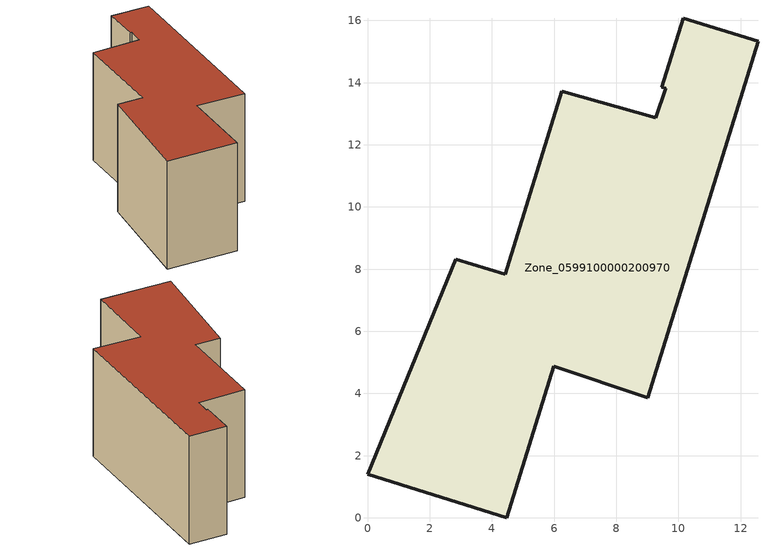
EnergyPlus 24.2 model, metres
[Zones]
Zone_0599100000200970
 floor ground (C_G): 5.99,4.87 4.48,0 0,1.4 2.84,8.32 4.43,7.83 6.25,13.73 9.28,12.88 9.59,13.81 9.47,13.85 10.15,16.07 12.56,15.33 9.02,3.86 z0
 wall outside (C_F): 2.84,8.32 0,1.4 4.48,0 5.99,4.87 9.02,3.86 12.56,15.33 10.15,16.07 9.47,13.85 9.59,13.81 9.28,12.88 6.25,13.73 4.43,7.83 2.84,8.32 z0:7.33
 roof outside (C_R): 9.59,13.81 9.28,12.88 6.25,13.73 4.43,7.83 2.84,8.32 0,1.4 4.48,0 5.99,4.87 9.02,3.86 12.56,15.33 10.15,16.07 9.47,13.85 z7.33
[BUILDING]
Pand.0599100000200970: North Axis=0; Terrain=City; Loads Convergence Tolerance Value=0.04; Temperature Convergence Tolerance Value=0.4; Solar Distribution=FullExterior; Maximum Number of Warmup Days=25; Minimum Number of Warmup Days=1
[Site:Location]
Rotterdam.The.Hague.AP_ZH_NLD Design_Conditions: Latitude=51.96; Longitude=4.45; Time Zone=1; Elevation=-4.5
[SITE:GROUNDTEMPERATURE:BUILDINGSURFACE]
18, 18, 18, 18, 18, 18, 18, 18, 18, 18, 18, 18
[MATERIAL] Thermal Absorptance=0.9; Solar Absorptance=0.7; Visible Absorptance=0.7
Name | Roughness | Thickness | Conductivity | Density | Specific Heat
G.TC.1975-1991 | MediumSmooth | 0.15 | 0.288461 | 540 | 1210
F.TC.1975-1991 | Rough | 0.3 | 0.230769 | 1920 | 840
R.TC.1975-1991 | MediumRough | 0.2 | 0.153846 | 1500 | 1000
[CONSTRUCTION]
C_G: G.TC.1975-1991
C_F: F.TC.1975-1991
C_R: R.TC.1975-1991
[ZONE]
Zone_0599100000200970: Type=1; Multiplier=1; Ceiling Height=Autocalculate; Volume=Autocalculate; Floor Area=autocalculate; Part of Total Floor Area=Yes
[ZONEINFILTRATION:DESIGNFLOWRATE]
Infil_Zone_0599100000200970: Zone or ZoneList or Space or SpaceList=Zone_0599100000200970; Schedule=AlwaysOn; Design Flow Rate Calculation Method=Flow/Area; Flow Rate per Floor Area=0.003; Constant Term Coefficient=1; Temperature Term Coefficient=0; Velocity Term Coefficient=0; Velocity Squared Term Coefficient=0
[HVACTEMPLATE:ZONE:IDEALLOADSAIRSYSTEM]
Zone_0599100000200970: Maximum Heating Supply Air Temperature=50; Minimum Cooling Supply Air Temperature=13; Maximum Heating Supply Air Humidity Ratio=0.0156; Minimum Cooling Supply Air Humidity Ratio=0.0077; Heating Limit=NoLimit; Cooling Limit=NoLimit; Dehumidification Control Type=ConstantSensibleHeatRatio; Cooling Sensible Heat Ratio=0.7; Dehumidification Setpoint=60; Humidification Control Type=None; Humidification Setpoint=30; Outdoor Air Method=None; Outdoor Air Flow Rate per Person=0.00944; Outdoor Air Flow Rate per Zone Floor Area=0; Outdoor Air Flow Rate per Zone=0; Demand Controlled Ventilation Type=None; Outdoor Air Economizer Type=NoEconomizer; Heat Recovery Type=None; Sensible Heat Recovery Effectiveness=0.7; Latent Heat Recovery Effectiveness=0.65
[ZONECONTROL:THERMOSTAT]
ThermostatControl_Zone_0599100000200970: Zone or ZoneList=Zone_0599100000200970; Control Type Schedule=DualSetpointControlType; Control 1=Thermostat_Zone_0599100000200970; Temperature Difference Between Cutout And Setpoint=0
[THERMOSTATSETPOINT:DUALSETPOINT]
Thermostat_Zone_0599100000200970: Heating Setpoint Temperature Schedule=HeatingSetpoint_Zone_0599100000200970; Cooling Setpoint Temperature Schedule=CoolingSetpoint_Zone_0599100000200970
[SCHEDULE:COMPACT]
HeatingSetpoint_Zone_0599100000200970: Through: 12/31, For: AllDays, Until: 24:00, 21
CoolingSetpoint_Zone_0599100000200970: Through: 12/31, For: AllDays, Until: 24:00, 24
DualSetpointControlType: Through: 12/31, For: AllDays, Until: 24:00, 4
AlwaysOn: Through: 12/31, For: AllDays, Until: 24:00, 1
